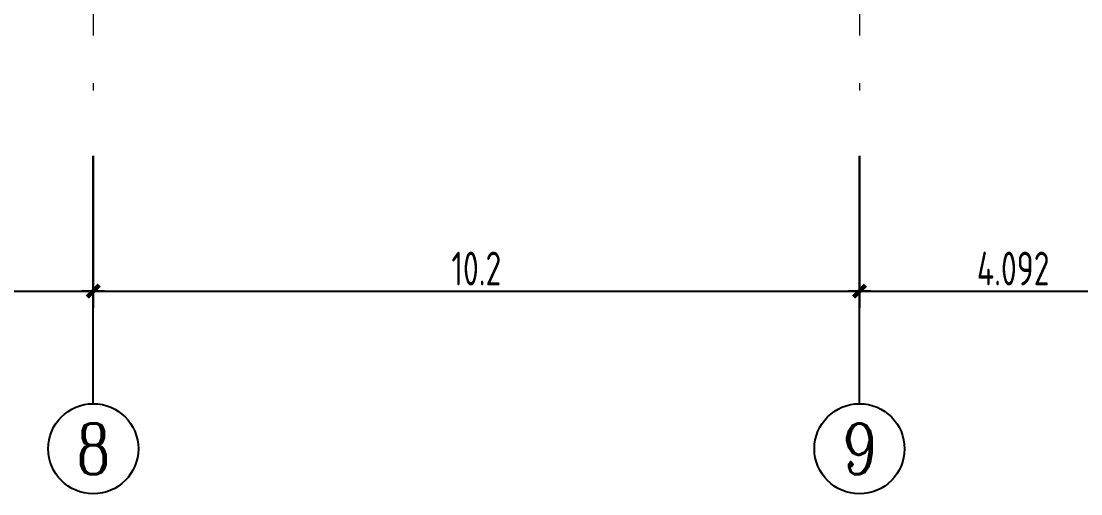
# Model space of a CAD drawing. Header units: metres. Extents: x 0 to 435, y 0 to 273.
# Drawn here: x 164.17 to 178.28, y 147.93 to 154.23 of the extents above; entities that cross this region are included whole.
import ezdxf
from ezdxf.enums import TextEntityAlignment as Align

# ---------------------------------------------------------------- set-up
doc = ezdxf.new("R2010")
doc.units = ezdxf.units.M
doc.header["$MEASUREMENT"] = 0
doc.linetypes.add('B4-PLANS$0$DASHDOT', pattern=[25.4, 12.7, -6.35, 0, -6.35])
doc.layers.get('0').update_dxf_attribs({"plot": 0})
doc.layers.add('Dote', color=1, linetype='B4-PLANS$0$DASHDOT', lineweight=15)
doc.layers.add('YQ_AXIS', color=3, linetype='Continuous')
doc.layers.add('YQ_DIM', color=3, linetype='Continuous')
doc.styles.add('YQ_AXIS', font='COMPLEX.SHX', dxfattribs={"width": 0.8, "bigfont": 'GBCBIG.SHX'})
doc.styles.add('YQ_DIM', font='SUPEROS.SHX', dxfattribs={"width": 0.8, "bigfont": 'HZDX.SHX'})
doc.dimstyles.new('yqm0_150', dxfattribs={"dimscale": 0.15, "dimtxt": 3, "dimasz": 1, "dimexe": 1.5, "dimexo": 3, "dimgap": 0.5, "dimtad": 1, "dimdec": 3, "dimdsep": 46, "dimtxsty": 'YQ_DIM', "dimblk": 'YQTICK', "dimcen": 0, "dimclrd": 256, "dimclre": 256, "dimclrt": 7, "dimadec": 1, "dimazin": 2, "dimtfac": 1, "dimtdec": 4, "dimtix": 1, "dimtmove": 2, "dimatfit": 2, "dimfxl": 1, "dimtolj": 1, "dimtzin": 0, "dimarcsym": 0})

# ---------------------------------------------------------------- blocks, each defined once
blk = doc.blocks.new('YQTICK')
blk.add_line((-1, 0), (1, 0))
at = {"const_width": 0.4}
blk.add_lwpolyline([(0.53, 0.53), (-0.53, -0.53)], dxfattribs=at)
blk = doc.blocks.new('*D834')
at = {"layer": 'Defpoints', "color": 0, "transparency": 16777216}
for p in [(159.045, 152.883), (165.129, 152.883), (165.129, 150.633)]:
    blk.add_point(p, dxfattribs=at)
at = {"layer": 'YQ_DIM', "lineweight": -2, "transparency": 16777216}
for p, q in [((159.045, 152.433), (159.045, 150.408)), ((165.129, 152.433), (165.129, 150.408)), ((159.195, 150.633), (164.979, 150.633))]:
    blk.add_line(p, q, dxfattribs=at)
at = {"layer": 'YQ_DIM', "lineweight": -2, "transparency": 16777216, "xscale": 0.15, "yscale": 0.15, "zscale": 0.15, "rotation": 180}
blk.add_blockref('YQTICK', (159.045, 150.633), dxfattribs=at)
at = {"layer": 'YQ_DIM', "lineweight": -2, "transparency": 16777216, "xscale": 0.15, "yscale": 0.15, "zscale": 0.15}
blk.add_blockref('YQTICK', (165.129, 150.633), dxfattribs=at)
at = {"layer": 'YQ_DIM', "color": 7, "transparency": 16777216, "insert": (162.087, 150.933), "char_height": 0.45, "attachment_point": 5, "style": 'YQ_DIM'}
blk.add_mtext('\\A1;6.084', dxfattribs=at)
blk = doc.blocks.new('*D835')
at = {"layer": 'Defpoints', "color": 0, "transparency": 16777216}
for p in [(165.129, 152.883), (175.329, 152.883), (175.329, 150.633)]:
    blk.add_point(p, dxfattribs=at)
at = {"layer": 'YQ_DIM', "lineweight": -2, "transparency": 16777216}
for p, q in [((165.129, 152.433), (165.129, 150.408)), ((175.329, 152.433), (175.329, 150.408)), ((165.279, 150.633), (175.179, 150.633))]:
    blk.add_line(p, q, dxfattribs=at)
at = {"layer": 'YQ_DIM', "lineweight": -2, "transparency": 16777216, "xscale": 0.15, "yscale": 0.15, "zscale": 0.15, "rotation": 180}
blk.add_blockref('YQTICK', (165.129, 150.633), dxfattribs=at)
at = {"layer": 'YQ_DIM', "lineweight": -2, "transparency": 16777216, "xscale": 0.15, "yscale": 0.15, "zscale": 0.15}
blk.add_blockref('YQTICK', (175.329, 150.633), dxfattribs=at)
at = {"layer": 'YQ_DIM', "color": 7, "transparency": 16777216, "insert": (170.229, 150.933), "char_height": 0.45, "attachment_point": 5, "style": 'YQ_DIM'}
blk.add_mtext('\\A1;10.2', dxfattribs=at)
blk = doc.blocks.new('*D836')
at = {"layer": 'Defpoints', "color": 0, "transparency": 16777216}
for p in [(175.329, 152.883), (179.421, 152.883), (179.421, 150.633)]:
    blk.add_point(p, dxfattribs=at)
at = {"layer": 'YQ_DIM', "lineweight": -2, "transparency": 16777216}
for p, q in [((175.329, 152.433), (175.329, 150.408)), ((179.421, 152.433), (179.421, 150.408)), ((175.479, 150.633), (179.271, 150.633))]:
    blk.add_line(p, q, dxfattribs=at)
at = {"layer": 'YQ_DIM', "lineweight": -2, "transparency": 16777216, "xscale": 0.15, "yscale": 0.15, "zscale": 0.15, "rotation": 180}
blk.add_blockref('YQTICK', (175.329, 150.633), dxfattribs=at)
at = {"layer": 'YQ_DIM', "lineweight": -2, "transparency": 16777216, "xscale": 0.15, "yscale": 0.15, "zscale": 0.15}
blk.add_blockref('YQTICK', (179.421, 150.633), dxfattribs=at)
at = {"layer": 'YQ_DIM', "color": 7, "transparency": 16777216, "insert": (177.375, 150.933), "char_height": 0.45, "attachment_point": 5, "style": 'YQ_DIM'}
blk.add_mtext('\\A1;4.092', dxfattribs=at)

msp = doc.modelspace()

# ---------------------------------------------------------------- linework, layer by layer
at = {"layer": 'Dote', "ltscale": 0.1}
for p, q in [((165.1291, 184.3488), (165.1291, 152.8825)), ((175.3291, 184.3488), (175.3291, 152.8825))]:
    msp.add_line(p, q, dxfattribs=at)
at = {"layer": 'YQ_AXIS'}
for p, q in [((165.1291, 149.1325), (165.1291, 152.4325)), ((175.3291, 149.1325), (175.3291, 152.4325))]:
    msp.add_line(p, q, dxfattribs=at)
for centre in [(165.1291, 148.5325), (175.3291, 148.5325)]:
    msp.add_circle(centre, 0.6, dxfattribs=at)

# ---------------------------------------------------------------- texts
at = {"layer": 'YQ_AXIS', "color": 7, "style": 'YQ_AXIS', "width": 0.8}
for s, p in [('8', (165.1291, 148.5325)), ('9', (175.3291, 148.5325))]:
    msp.add_text(s, height=0.675, dxfattribs=at).set_placement(p, align=Align.MIDDLE)

# ---------------------------------------------------------------- dimensions: what is measured, and where the dimension line sits
at = {"layer": 'YQ_DIM'}
for base, p1, p2, picture, middle in [((165.1291, 150.6325), (159.0451, 152.8825), (165.1291, 152.8825), '*D834', (162.0871, 150.9325)), ((175.3291, 150.6325), (165.1291, 152.8825), (175.3291, 152.8825), '*D835', (170.2291, 150.9325)), ((179.4211, 150.6325), (175.3291, 152.8825), (179.4211, 152.8825), '*D836', (177.3751, 150.9325))]:
    dim = msp.add_linear_dim(base=base, p1=p1, p2=p2, dimstyle='yqm0_150', dxfattribs=at)
    dim.commit()
    dim.dimension.update_dxf_attribs({"geometry": picture, "text_midpoint": middle})

doc.saveas('drawing.dxf')
